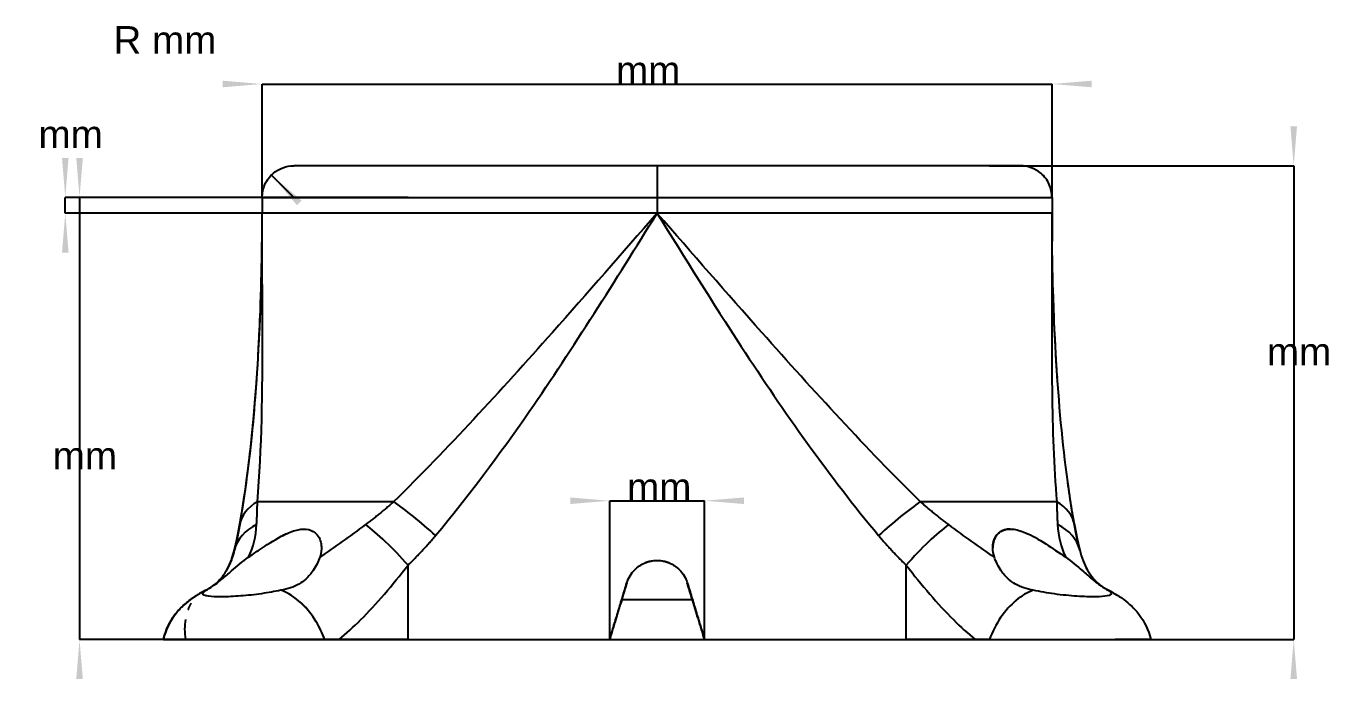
# Model space of a CAD drawing. Extents: x 23 to 195, y 37 to 287.
# Drawn here: x 23.2 to 188.7, y 36.8 to 119.4 of the extents above; entities that cross this region are included whole.
import ezdxf
from ezdxf.enums import TextEntityAlignment as Align

# ---------------------------------------------------------------- set-up
doc = ezdxf.new("R2010")
doc.units = 0
doc.layers.get('0').update_dxf_attribs({"linetype": 'CONTINUOUS'})
for name, color, linetype in [('Dimension', 7, 'CONTINUOUS'), ('Dimension001', 7, 'CONTINUOUS'), ('Dimension002', 7, 'CONTINUOUS'), ('Dimension010', 7, 'CONTINUOUS'), ('Dimension011', 7, 'CONTINUOUS'), ('Dimension012', 7, 'CONTINUOUS'), ('ProjItem', 7, 'CONTINUOUS')]:
    doc.layers.add(name, color=color, linetype=linetype)
doc.styles.get("Standard").update_dxf_attribs({"font": 'arial.ttf'})
doc.dimstyles.get("Standard").update_dxf_attribs({"dimscale": 0, "dimtxt": 2.5, "dimasz": 2.5, "dimexe": 1.25, "dimexo": 0.625, "dimtad": 1, "dimtxsty": 'STANDARD', "dimcen": 2.5, "dimazin": 3, "dimtfac": 1, "dimtmove": 0, "dimatfit": 3})

# ---------------------------------------------------------------- blocks, each defined once
blk = doc.blocks.new('*Dimension')
at = {"color": 0}
for points in [[(184.136, 106.754), (183.302, 106.754), (183.719, 101.754)], [(184.136, 36.7537), (183.302, 36.7537), (183.719, 41.7537)]]:
    blk.add_solid(points, dxfattribs=at)
at = {"layer": 'Dimension'}
for p, q in [((145.209, 101.754), (183.719, 101.754)), ((183.719, 101.754), (183.719, 41.7537)), ((145.209, 41.7537), (183.719, 41.7537))]:
    blk.add_line(p, q, dxfattribs=at)
blk.add_text(' mm', height=3.5, dxfattribs=at).set_placement((183.719, 76.4567), align=Align.CENTER)
blk = doc.blocks.new('*Dimension001')
at = {"color": 0}
blk.add_solid([(57.5296, 96.7519), (58.1188, 97.3412), (54.2887, 100.582)], dxfattribs=at)
at = {"layer": 'Dimension001'}
blk.add_line((57.1171, 97.7537), (54.2887, 100.582), dxfattribs=at)
blk.add_text('R mm', height=3.5, dxfattribs=at).set_placement((40.8012, 115.948), align=Align.CENTER)
blk = doc.blocks.new('*Dimension002')
at = {"color": 0}
for points in [[(48.1171, 112.53), (48.1171, 111.697), (53.1171, 112.114)], [(158.117, 112.53), (158.117, 111.697), (153.117, 112.114)]]:
    blk.add_solid(points, dxfattribs=at)
at = {"layer": 'Dimension002'}
for p, q in [((53.1171, 97.7537), (53.1171, 112.114)), ((53.1171, 112.114), (153.117, 112.114)), ((153.117, 97.7537), (153.117, 112.114))]:
    blk.add_line(p, q, dxfattribs=at)
blk.add_text(' mm', height=3.5, dxfattribs=at).set_placement((101.312, 112.114), align=Align.CENTER)
blk = doc.blocks.new('*Dimension010')
at = {"color": 0}
for points in [[(27.7722, 102.754), (28.6055, 102.754), (28.1889, 97.7537)], [(27.7722, 90.7537), (28.6055, 90.7537), (28.1889, 95.7537)]]:
    blk.add_solid(points, dxfattribs=at)
at = {"layer": 'Dimension010'}
for p, q in [((53.1171, 97.7537), (28.1889, 97.7537)), ((28.1889, 95.7537), (28.1889, 97.7537)), ((53.1171, 95.7537), (28.1889, 95.7537))]:
    blk.add_line(p, q, dxfattribs=at)
blk.add_text(' mm', height=3.5, dxfattribs=at).set_placement((28.1889, 104), align=Align.CENTER)
blk = doc.blocks.new('*Dimension011')
at = {"color": 0}
for points in [[(29.5781, 102.754), (30.4114, 102.754), (29.9948, 97.7537)], [(29.5781, 36.7537), (30.4114, 36.7537), (29.9948, 41.7537)]]:
    blk.add_solid(points, dxfattribs=at)
at = {"layer": 'Dimension011'}
for p, q in [((71.5802, 97.7537), (29.9948, 97.7537)), ((29.9948, 97.7537), (29.9948, 41.7537)), ((71.5802, 41.7537), (29.9948, 41.7537))]:
    blk.add_line(p, q, dxfattribs=at)
blk.add_text(' mm', height=3.5, dxfattribs=at).set_placement((29.9948, 63.2835), align=Align.CENTER)
blk = doc.blocks.new('*Dimension012')
at = {"color": 0}
for points in [[(92.1171, 59.7368), (92.1171, 58.9035), (97.1171, 59.3202)], [(114.117, 59.7368), (114.117, 58.9035), (109.117, 59.3202)]]:
    blk.add_solid(points, dxfattribs=at)
at = {"layer": 'Dimension012'}
for p, q in [((97.1171, 41.7537), (97.1171, 59.3202)), ((97.1171, 59.3202), (109.117, 59.3202)), ((109.117, 41.7537), (109.117, 59.3202))]:
    blk.add_line(p, q, dxfattribs=at)
blk.add_text(' mm', height=3.5, dxfattribs=at).set_placement((102.709, 59.3202), align=Align.CENTER)

msp = doc.modelspace()

# ---------------------------------------------------------------- linework, layer by layer
at = {"layer": 'ProjItem'}
for p, q in [((53.1171, 97.7537), (53.1171, 95.7537)), ((103.117, 97.7537), (103.117, 95.7537)), ((153.117, 97.7537), (153.117, 95.7537)), ((153.117, 93.6429), (153.117, 95.7537)), ((145.617, 53.3465), (145.617, 53.3382)), ((71.5802, 41.7537), (71.5802, 51.1544)), ((134.654, 41.7537), (134.654, 51.1544))]:
    msp.add_line(p, q, dxfattribs=at)
for centre, major_axis, ratio, start_param, end_param in [((58.1568, 54.9119), (-7.8764, 1.4008), 0.655354, 5.62019, 6.28275), ((73.484, 54.9119), (6.0019, -5.2893), 0.132258, -4.86135, -3.93336), ((132.75, 54.9119), (-6.0019, -5.2893), 0.132258, 3.93336, 4.86135), ((148.077, 54.9119), (7.8764, 1.4008), 0.655354, -6.28275, -5.62019), ((57.3652, 51.1544), (-7.7649, 1.925), 0.725699, 5.56887, 6.28253), ((58.1568, 54.9119), (7.8764, -1.4008), 0.655354, 3.14121, 3.14574), ((58.1568, 54.9119), (-7.8764, 1.4008), 0.655354, 6.28281, 0.00414821), ((58.1568, 54.9119), (7.8764, -1.4008), 0.655354, 3.13525, 3.14116), ((69.8009, 51.1544), (5.4171, -5.8868), 0.16555, -4.86357, -3.82008), ((136.433, 51.1544), (-5.4171, -5.8868), 0.16555, 3.82008, 4.86357), ((148.869, 51.1544), (7.7649, 1.925), 0.725699, -6.28253, -5.56887), ((148.077, 54.9119), (-7.8764, -1.4008), 0.655354, -3.14116, -3.13526), ((148.077, 54.9119), (7.8764, 1.4008), 0.655354, -0.00414887, -6.28276), ((148.077, 54.9119), (-7.8764, -1.4008), 0.655354, -3.14574, -3.14122), ((57.3652, 51.1544), (7.7649, -1.925), 0.725699, 3.14096, 3.15397), ((57.3652, 51.1544), (-7.7649, 1.925), 0.725699, 6.28255, 0.0123799), ((148.869, 51.1544), (7.7649, 1.925), 0.725699, -0.0123035, -6.28255), ((148.869, 51.1544), (-7.7649, -1.925), 0.725699, -3.1539, -3.14096)]:
    msp.add_ellipse(centre, major_axis=major_axis, ratio=ratio, start_param=start_param, end_param=end_param, dxfattribs=at)
for points, degree, knots in [([(53.1171, 97.7537), (53.1167, 98.3087), (53.2339, 98.8635), (53.4587, 99.371), (53.7038, 99.9268), (54.0779, 100.425), (54.5433, 100.816), (55.2556, 101.418), (56.1843, 101.756), (57.1171, 101.754)], 3, [0, 0, 0, 0, 0.265019, 0.265019, 0.265019, 0.555039, 0.555039, 0.555039, 1, 1, 1, 1]), ([(103.117, 101.754), (97.9667, 101.754), (92.8811, 101.754), (87.9242, 101.754), (83.1584, 101.754), (78.6436, 101.754), (74.4365, 101.754), (70.5902, 101.754), (67.1528, 101.754), (64.1678, 101.754), (61.6725, 101.754), (59.6984, 101.754), (58.2704, 101.754), (57.4063, 101.754), (57.1171, 101.754)], 1, [0, 0, 0.1122, 0.224399, 0.336599, 0.448799, 0.560999, 0.673198, 0.785398, 0.897598, 1.0098, 1.122, 1.2342, 1.3464, 1.4586, 1.5708, 1.5708]), ([(103.117, 101.754), (103.117, 101.741), (103.117, 101.729), (103.117, 101.691), (103.117, 101.653), (103.117, 101.591), (103.117, 101.529), (103.117, 101.443), (103.117, 101.358), (103.117, 101.249), (103.117, 101.141), (103.117, 101.011), (103.117, 100.881), (103.117, 100.732), (103.117, 100.582), (103.117, 100.415), (103.117, 100.248), (103.117, 100.065), (103.117, 99.8818), (103.117, 99.6855), (103.117, 99.4892), (103.117, 99.282), (103.117, 99.0748), (103.117, 98.8593), (103.117, 98.6437), (103.117, 98.2031), (103.117, 97.7537)], 2, [4.71239, 4.71239, 4.71239, 4.82459, 4.82459, 4.93679, 4.93679, 5.04899, 5.04899, 5.16119, 5.16119, 5.27339, 5.27339, 5.38559, 5.38559, 5.49779, 5.49779, 5.60999, 5.60999, 5.72219, 5.72219, 5.83439, 5.83439, 5.94659, 5.94659, 6.05879, 6.05879, 6.28319, 6.28319, 6.28319]), ([(153.117, 97.7537), (153.117, 98.3087), (153, 98.8635), (152.776, 99.371), (152.53, 99.9268), (152.156, 100.425), (151.691, 100.816), (150.979, 101.418), (150.05, 101.756), (149.117, 101.754)], 3, [0, 0, 0, 0, 0.265019, 0.265019, 0.265019, 0.555039, 0.555039, 0.555039, 1, 1, 1, 1]), ([(103.117, 97.7537), (108.715, 97.7537), (114.243, 97.7537), (119.631, 97.7537), (124.811, 97.7537), (129.719, 97.7537), (134.292, 97.7537), (138.472, 97.7537), (142.209, 97.7537), (145.453, 97.7537), (148.166, 97.7537), (150.311, 97.7537), (151.863, 97.7537), (152.803, 97.7537), (153.117, 97.7537)], 1, [0, 0, 0.1122, 0.224399, 0.336599, 0.448799, 0.560999, 0.673198, 0.785398, 0.897598, 1.0098, 1.122, 1.2342, 1.3464, 1.4586, 1.5708, 1.5708]), ([(50.2863, 56.3454), (51.3076, 62.0939), (51.9911, 68.3646), (52.4393, 74.881), (52.6588, 78.0784), (52.8213, 81.3344), (52.9325, 84.6154), (52.9879, 86.2567), (53.0307, 87.9027), (53.0608, 89.5535), (53.0759, 90.3787), (53.0879, 91.2044), (53.0969, 92.0306), (53.1006, 92.4437), (53.1044, 92.8568), (53.1081, 93.2699), (53.1094, 93.4763), (53.1107, 93.6828), (53.112, 93.8893), (53.1127, 94.0267), (53.1133, 94.1642), (53.114, 94.3016), (53.1143, 94.3701), (53.1145, 94.4387), (53.1148, 94.5072), (53.115, 94.5678), (53.1152, 94.6284), (53.1154, 94.689), (53.1155, 94.7345), (53.1157, 94.7799), (53.1158, 94.8253), (53.1159, 94.8607), (53.116, 94.8961), (53.1161, 94.9315), (53.1161, 94.96), (53.1162, 94.9884), (53.1163, 95.0169), (53.1163, 95.0403), (53.1164, 95.0638), (53.1164, 95.0872), (53.1164, 95.1069), (53.1165, 95.1266), (53.1165, 95.1463), (53.1166, 95.1631), (53.1166, 95.1799), (53.1166, 95.1967), (53.1168, 95.2885), (53.1168, 95.3467), (53.1169, 95.3944), (53.117, 95.4867), (53.117, 95.5365), (53.117, 95.5823), (53.117, 95.5935), (53.117, 95.6047), (53.117, 95.6159), (53.1171, 95.6265), (53.1171, 95.6434), (53.1171, 95.6515), (53.1171, 95.6593), (53.1171, 95.664), (53.1171, 95.6659), (53.1171, 95.6695), (53.1171, 95.6749), (53.1171, 95.682), (53.1171, 95.6872), (53.1171, 95.6908), (53.1171, 95.6927), (53.1171, 95.7077), (53.1171, 95.7072), (53.1171, 95.7111), (53.1171, 95.7137), (53.1171, 95.7164), (53.1171, 95.7191), (53.1171, 95.719), (53.1171, 95.7244), (53.1171, 95.7265), (53.1171, 95.7267), (53.1171, 95.7268), (53.1171, 95.727), (53.1171, 95.7258), (53.1171, 95.7336), (53.1171, 95.7339)], 3, [1.1731, 1.1731, 1.1731, 1.1731, 99, 99, 99, 147, 147, 147, 171, 171, 171, 183, 183, 183, 189, 189, 189, 192, 192, 192, 194, 194, 194, 195, 195, 195, 196, 196, 196, 197, 197, 197, 198, 198, 198, 199, 199, 199, 200, 200, 200, 201, 201, 201, 202, 202, 202, 208, 208, 208, 220, 220, 220, 223, 223, 223, 226, 226, 226, 232, 232, 232, 238, 238, 238, 244, 244, 244, 293, 293, 293, 342, 342, 342, 354, 354, 354, 366, 366, 366, 390.469, 390.469, 390.469, 390.469]), ([(50.2868, 56.3481), (51.1013, 60.9299), (51.6954, 65.8021), (52.1278, 70.8263), (52.5598, 75.852), (52.8301, 81.0298), (52.9836, 86.2606), (53.0522, 88.6611), (53.0942, 91.068), (53.1096, 93.4812), (53.1144, 94.2098), (53.1169, 94.9385), (53.1171, 95.6674), (53.1171, 95.6878), (53.1171, 95.7103), (53.1171, 95.7166)], 3, [0.000301908, 0.000301908, 0.000301908, 0.000301908, 0.125151, 0.125151, 0.125151, 0.25, 0.25, 0.25, 0.5, 0.5, 0.5, 0.75, 0.75, 0.75, 1, 1, 1, 1]), ([(52.514, 59.193), (53.1025, 65.9167), (53.1589, 73.1821), (53.1519, 80.6433), (53.1465, 85.6175), (53.1162, 90.6787), (53.1171, 95.7196), (53.1171, 95.731), (53.1171, 95.7423), (53.1171, 95.7537)], 3, [-5.0501, -5.0501, -5.0501, -5.0501, -2.02004, -2.02004, -2.02004, 0, 0, 0, 0.00454484, 0.00454484, 0.00454484, 0.00454484]), ([(103.117, 95.7537), (103.107, 95.7423), (103.097, 95.731), (103.087, 95.7196), (98.6919, 90.6787), (94.2829, 85.6176), (89.8649, 80.6433), (83.2327, 73.1819), (76.6094, 65.9167), (69.7649, 59.193)], 3, [-5.05465, -5.05465, -5.05465, -5.05465, -5.0501, -5.0501, -5.0501, -3.03006, -3.03006, -3.03006, 0, 0, 0, 0]), ([(75.0666, 54.9119), (79.2437, 59.9193), (83.1698, 65.1954), (86.9324, 70.6262), (92.5766, 78.7719), (97.8517, 87.2685), (103.093, 95.7156), (103.101, 95.7283), (103.109, 95.741), (103.117, 95.7537)], 3, [0, 0, 0, 0, 2.02004, 2.02004, 2.02004, 5.0501, 5.0501, 5.0501, 5.05465, 5.05465, 5.05465, 5.05465]), ([(103.117, 95.7537), (103.125, 95.741), (103.133, 95.7283), (103.141, 95.7156), (106.636, 90.0844), (110.144, 84.4306), (113.768, 78.874), (119.203, 70.539), (124.902, 62.423), (131.168, 54.9119)], 3, [-0.00454484, -0.00454484, -0.00454484, -0.00454484, 0, 0, 0, 2.02004, 2.02004, 2.02004, 5.0501, 5.0501, 5.0501, 5.0501]), ([(136.469, 59.193), (129.622, 65.9167), (122.996, 73.1821), (116.371, 80.6433), (111.952, 85.6175), (107.541, 90.6787), (103.147, 95.7196), (103.137, 95.731), (103.127, 95.7423), (103.117, 95.7537)], 3, [-5.0501, -5.0501, -5.0501, -5.0501, -2.02004, -2.02004, -2.02004, 0, 0, 0, 0.00454484, 0.00454484, 0.00454484, 0.00454484]), ([(153.117, 95.7537), (153.117, 95.7423), (153.117, 95.731), (153.117, 95.7196), (153.126, 88.1578), (153.028, 80.5523), (153.117, 73.26), (153.174, 68.3986), (153.325, 63.6756), (153.72, 59.193)], 3, [-5.05465, -5.05465, -5.05465, -5.05465, -5.0501, -5.0501, -5.0501, -2.02004, -2.02004, -2.02004, 0, 0, 0, 0]), ([(153.118, 95.2416), (153.117, 95.2752), (153.117, 95.3089), (153.117, 95.3694), (153.117, 95.43), (153.117, 95.4587), (153.117, 95.4875), (153.117, 95.5057), (153.117, 95.5238), (153.117, 95.5515), (153.117, 95.5694), (153.117, 95.5857), (153.117, 95.5976), (153.117, 95.6387), (153.117, 95.6528), (153.117, 95.6689), (153.117, 95.6797), (153.117, 95.6841), (153.117, 95.6949), (153.117, 95.6957), (153.117, 95.6966), (153.117, 95.6958), (153.117, 95.7053), (153.117, 95.7163), (153.117, 95.7187)], 2, [198.669, 198.669, 198.669, 199, 199, 200, 200, 201, 201, 202, 202, 204, 204, 206, 206, 214, 214, 222, 222, 226, 226, 230, 230, 246, 246, 261.565, 261.565, 261.565]), ([(155.947, 56.3489), (155.117, 61.015), (154.52, 65.9932), (154.083, 71.1238), (153.648, 76.2563), (153.374, 81.5414), (153.233, 86.8744), (153.195, 88.3151), (153.167, 89.7591), (153.148, 91.2062), (153.132, 92.4118), (153.122, 93.6204), (153.119, 94.8321), (153.118, 94.9434), (153.118, 95.0612), (153.118, 95.1532), (153.118, 95.1885), (153.118, 95.2209), (153.118, 95.2503), (153.118, 95.2784), (153.118, 95.3081), (153.118, 95.3392), (153.117, 95.4439), (153.117, 95.5975), (153.117, 95.7184)], 3, [0.000172314, 0.000172314, 0.000172314, 0.000172314, 0.0715147, 0.0715147, 0.0715147, 0.142857, 0.142857, 0.142857, 0.285714, 0.285714, 0.285714, 0.428571, 0.428571, 0.428571, 0.571429, 0.571429, 0.571429, 0.714286, 0.714286, 0.714286, 0.857143, 0.857143, 0.857143, 1, 1, 1, 1]), ([(69.7649, 59.193), (68.3141, 59.193), (66.8924, 59.193), (65.5011, 59.193), (64.1413, 59.193), (62.8142, 59.193), (61.5209, 59.193), (60.2625, 59.193), (59.0399, 59.193), (57.8543, 59.193), (56.7066, 59.193), (55.5978, 59.193), (54.5289, 59.193), (53.5007, 59.193), (52.514, 59.193)], 1, [5.29513, 5.29513, 5.32408, 5.35303, 5.38198, 5.41093, 5.43989, 5.46884, 5.49779, 5.52674, 5.55569, 5.58464, 5.61359, 5.64254, 5.67149, 5.70044, 5.70044]), ([(153.72, 59.193), (152.733, 59.193), (151.705, 59.193), (150.636, 59.193), (149.528, 59.193), (148.38, 59.193), (147.194, 59.193), (145.972, 59.193), (144.713, 59.193), (143.42, 59.193), (142.093, 59.193), (140.733, 59.193), (139.342, 59.193), (137.92, 59.193), (136.469, 59.193)], 1, [3.72433, 3.72433, 3.75329, 3.78224, 3.81119, 3.84014, 3.86909, 3.89804, 3.92699, 3.95594, 3.98489, 4.01384, 4.04279, 4.07175, 4.1007, 4.12965, 4.12965]), ([(51.3801, 52.1587), (51.8001, 52.452), (52.2241, 52.7439), (52.652, 53.0342), (53.6437, 53.7055), (54.6235, 54.3366), (55.5384, 54.8185), (56.135, 55.1327), (56.7309, 55.3973), (57.2997, 55.5601), (57.8035, 55.706), (58.2643, 55.7603), (58.682, 55.723), (59.1496, 55.6786), (59.5266, 55.5136), (59.8199, 55.2683), (60.2291, 54.926), (60.4818, 54.423), (60.5756, 53.859), (60.6031, 53.694), (60.6169, 53.5231), (60.6171, 53.3463)], 3, [-3.2526, -3.2526, -3.2526, -3.2526, -3.08659, -3.08659, -3.08659, -2.70117, -2.70117, -2.70117, -2.44983, -2.44983, -2.44983, -2.2278, -2.2278, -2.2278, -1.97847, -1.97847, -1.97847, -1.63066, -1.63066, -1.63066, -1.52908, -1.52908, -1.52908, -1.52908]), ([(145.617, 53.3464), (145.617, 53.8996), (145.755, 54.4121), (146.019, 54.8185), (146.222, 55.1327), (146.51, 55.3973), (146.892, 55.5601), (147.229, 55.706), (147.628, 55.7603), (148.089, 55.723), (148.606, 55.6786), (149.168, 55.5136), (149.752, 55.2683), (150.567, 54.926), (151.441, 54.423), (152.329, 53.859), (153.147, 53.3397), (154.002, 52.7526), (154.854, 52.1587)], 3, [-3.0262, -3.0262, -3.0262, -3.0262, -2.70117, -2.70117, -2.70117, -2.44983, -2.44983, -2.44983, -2.2278, -2.2278, -2.2278, -1.97847, -1.97847, -1.97847, -1.63066, -1.63066, -1.63066, -1.31036, -1.31036, -1.31036, -1.31036]), ([(147.09, 55.6324), (146.829, 55.55), (146.604, 55.4287), (146.414, 55.2683), (146.005, 54.926), (145.752, 54.423), (145.659, 53.859), (145.631, 53.694), (145.617, 53.5231), (145.617, 53.3465)], 3, [-2.13963, -2.13963, -2.13963, -2.13963, -1.97847, -1.97847, -1.97847, -1.63066, -1.63066, -1.63066, -1.52909, -1.52909, -1.52909, -1.52909]), ([(45.8408, 47.9125), (46.3248, 48.1462), (46.7196, 48.3978), (47.0595, 48.6632), (47.3755, 48.9107), (47.6389, 49.1658), (47.8765, 49.4419), (48.1564, 49.7662), (48.4161, 50.146), (48.6558, 50.5811), (48.8907, 51.0087), (49.1057, 51.4962), (49.2886, 52.0226), (49.4057, 52.3596), (49.5102, 52.713), (49.6019, 53.0829)], 3, [0, 0, 0, 0, 0.2, 0.2, 0.2, 0.4, 0.4, 0.4, 0.6, 0.6, 0.6, 0.8, 0.8, 0.8, 1, 1, 1, 1]), ([(49.5835, 53.0094), (49.4958, 52.6644), (49.3969, 52.3338), (49.2868, 52.0177), (49.1038, 51.4915), (48.8887, 51.0044), (48.6536, 50.5771), (48.6414, 50.5552), (48.6292, 50.5332), (48.617, 50.5112)], 3, [0.0132176, 0.0132176, 0.0132176, 0.0132176, 0.2, 0.2, 0.2, 0.4, 0.4, 0.4, 0.410146, 0.410146, 0.410146, 0.410146]), ([(156.632, 53.0829), (156.87, 52.1186), (157.204, 51.2473), (157.594, 50.5471), (157.811, 50.1568), (158.04, 49.8235), (158.299, 49.5136), (158.545, 49.2209), (158.816, 48.9532), (159.136, 48.6969), (159.487, 48.4164), (159.892, 48.1546), (160.394, 47.9122)], 3, [0, 0, 0, 0, 0.253239, 0.253239, 0.253239, 0.506477, 0.506477, 0.506477, 0.746761, 0.746761, 0.746761, 1, 1, 1, 1]), ([(46.0051, 47.9888), (46.1428, 48.0609), (46.3127, 48.1574), (46.5148, 48.2783), (46.7202, 48.4026), (46.9494, 48.5567), (47.2022, 48.7405), (47.4608, 48.93), (47.7343, 49.1448), (48.023, 49.3849), (48.4119, 49.7077), (48.8243, 50.0703), (49.2489, 50.4403), (49.9035, 51.0109), (50.6193, 51.6285), (51.3801, 52.1587)], 3, [-0.867579, -0.867579, -0.867579, -0.867579, -0.736557, -0.736557, -0.736557, -0.603372, -0.603372, -0.603372, -0.467299, -0.467299, -0.467299, -0.283467, -0.283467, -0.283467, 0, 0, 0, 0]), ([(60.4132, 52.1587), (60.2359, 51.6397), (59.9492, 51.0372), (59.5683, 50.4779), (59.313, 50.1029), (59.0069, 49.7344), (58.6453, 49.4063), (58.3803, 49.1639), (58.083, 48.9467), (57.7533, 48.7547), (57.433, 48.57), (57.0845, 48.4148), (56.7078, 48.2891), (56.3239, 48.1631), (55.9207, 48.0629), (55.4983, 47.9888)], 3, [-1.21489, -1.21489, -1.21489, -1.21489, -0.926247, -0.926247, -0.926247, -0.732734, -0.732734, -0.732734, -0.590491, -0.590491, -0.590491, -0.45233, -0.45233, -0.45233, -0.311972, -0.311972, -0.311972, -0.311972]), ([(99.2893, 48.9148), (99.479, 49.5498), (99.8455, 50.14), (100.289, 50.5821), (100.644, 50.9372), (101.094, 51.245), (101.586, 51.4492), (102.079, 51.6533), (102.615, 51.7537), (103.117, 51.7537), (103.619, 51.7537), (104.155, 51.6533), (104.648, 51.4492), (105.141, 51.245), (105.59, 50.9372), (105.946, 50.5821), (106.389, 50.14), (106.755, 49.5498), (106.945, 48.9148)], 3, [1.31913, 1.31913, 1.31913, 1.31913, 1.50683, 1.50683, 1.50683, 1.65752, 1.65752, 1.65752, 1.8082, 1.8082, 1.8082, 1.95888, 1.95888, 1.95888, 2.10957, 2.10957, 2.10957, 2.29727, 2.29727, 2.29727, 2.29727]), ([(150.736, 47.9888), (150.326, 48.0609), (149.933, 48.1574), (149.559, 48.2783), (149.18, 48.4026), (148.829, 48.5567), (148.506, 48.7405), (148.176, 48.93), (147.878, 49.1448), (147.613, 49.3849), (147.253, 49.7077), (146.947, 50.0703), (146.692, 50.4403), (146.297, 51.0109), (146.002, 51.6285), (145.821, 52.1587)], 3, [-0.867579, -0.867579, -0.867579, -0.867579, -0.736557, -0.736557, -0.736557, -0.603372, -0.603372, -0.603372, -0.467299, -0.467299, -0.467299, -0.283467, -0.283467, -0.283467, 0, 0, 0, 0]), ([(154.854, 52.1587), (155.599, 51.6397), (156.3, 51.0372), (156.942, 50.4779), (157.373, 50.1029), (157.791, 49.7344), (158.186, 49.4063), (158.476, 49.1639), (158.752, 48.9467), (159.012, 48.7547), (159.265, 48.57), (159.495, 48.4148), (159.702, 48.2891), (159.911, 48.1631), (160.087, 48.0629), (160.229, 47.9888)], 3, [-1.21489, -1.21489, -1.21489, -1.21489, -0.926247, -0.926247, -0.926247, -0.732734, -0.732734, -0.732734, -0.590491, -0.590491, -0.590491, -0.45233, -0.45233, -0.45233, -0.311972, -0.311972, -0.311972, -0.311972]), ([(62.8655, 41.7551), (63.7498, 42.4807), (64.6747, 43.3239), (65.6095, 44.2577), (67.5875, 46.2336), (69.6094, 48.6154), (71.5802, 51.1544)], 3, [-1.67964, -1.67964, -1.67964, -1.67964, -1.14061, -1.14061, -1.14061, 0, 0, 0, 0]), ([(134.654, 51.1544), (136.625, 48.6152), (138.647, 46.2332), (140.625, 44.2572), (141.56, 43.3236), (142.485, 42.4806), (143.369, 41.7551)], 3, [-3.95412, -3.95412, -3.95412, -3.95412, -2.81341, -2.81341, -2.81341, -2.27449, -2.27449, -2.27449, -2.27449]), ([(160.394, 47.9122), (159.913, 48.1444), (159.522, 48.3946), (159.18, 48.6618), (158.745, 49.0041), (158.4, 49.3652), (158.089, 49.7798)], 3, [0, 0, 0, 0, 0.199821, 0.199821, 0.199821, 0.455129, 0.455129, 0.455129, 0.455129]), ([(55.4983, 47.9888), (54.7143, 47.8175), (53.888, 47.6687), (53.0517, 47.5477), (52.1518, 47.4175), (51.2576, 47.3218), (50.4121, 47.2564), (49.5257, 47.1879), (48.7109, 47.1531), (48.0128, 47.1474), (47.2953, 47.1414), (46.7155, 47.1661), (46.3061, 47.2251), (45.8487, 47.2895), (45.619, 47.4002), (45.6171, 47.5572)], 3, [-1.69877, -1.69877, -1.69877, -1.69877, -1.44518, -1.44518, -1.44518, -1.17231, -1.17231, -1.17231, -0.886258, -0.886258, -0.886258, -0.592209, -0.592209, -0.592209, -0.265078, -0.265078, -0.265078, -0.265078]), ([(47.28, 48.8443), (47.1947, 48.7707), (47.1038, 48.6982), (47.0045, 48.619), (46.8986, 48.5416)], 2, [0.75896, 0.75896, 0.75896, 0.8, 0.8, 0.837856, 0.837856, 0.837856]), ([(61.0247, 41.7537), (60.7498, 42.5332), (60.3901, 43.2913), (59.9596, 43.9997), (59.4211, 44.8859), (58.7803, 45.6801), (58.0754, 46.3388), (57.2614, 47.1002), (56.3738, 47.6659), (55.4983, 47.9888)], 3, [0, 0, 0, 0, 0.250003, 0.250003, 0.250003, 0.562686, 0.562686, 0.562686, 0.924318, 0.924318, 0.924318, 0.924318]), ([(150.736, 47.9888), (150.012, 47.7215), (149.28, 47.2895), (148.587, 46.7158), (147.862, 46.1157), (147.189, 45.3704), (146.61, 44.5205), (146.029, 43.6691), (145.554, 42.7293), (145.209, 41.7537)], 3, [0.204849, 0.204849, 0.204849, 0.204849, 0.503777, 0.503777, 0.503777, 0.816354, 0.816354, 0.816354, 1.12946, 1.12946, 1.12946, 1.12946]), ([(160.617, 47.5572), (160.616, 47.4229), (160.448, 47.3226), (160.112, 47.2564), (159.77, 47.1879), (159.261, 47.1531), (158.612, 47.1474), (157.946, 47.1414), (157.145, 47.1661), (156.257, 47.2251), (155.365, 47.2845), (154.404, 47.3783), (153.429, 47.5128), (152.51, 47.6397), (151.598, 47.8005), (150.736, 47.9888)], 3, [-1.45179, -1.45179, -1.45179, -1.45179, -1.17231, -1.17231, -1.17231, -0.886258, -0.886258, -0.886258, -0.592209, -0.592209, -0.592209, -0.296657, -0.296657, -0.296657, -0.0179056, -0.0179056, -0.0179056, -0.0179056]), ([(45.5021, 47.7295), (45.0924, 47.4979), (44.6902, 47.2541), (44.2838, 46.9724), (43.9474, 46.7411), (43.6147, 46.4808), (43.2859, 46.1917), (42.8695, 45.8226), (42.4718, 45.4042), (42.1191, 44.943), (41.4082, 44.0158), (40.882, 42.9158), (40.6166, 41.7538)], 3, [0.0258107, 0.0258107, 0.0258107, 0.0258107, 0.217948, 0.217948, 0.217948, 0.435897, 0.435897, 0.435897, 0.653845, 0.653845, 0.653845, 1, 1, 1, 1]), ([(40.6177, 41.7535), (40.8775, 42.891), (41.3868, 43.9692), (42.0753, 44.8841), (42.4408, 45.371), (42.8567, 45.8113), (43.2931, 46.1973), (43.6807, 46.5406), (44.0807, 46.8389), (44.4754, 47.1023), (44.8712, 47.3662), (45.2636, 47.5982), (45.6677, 47.822)], 3, [0, 0, 0, 0, 0.56722, 0.56722, 0.56722, 0.78361, 0.78361, 0.78361, 0.891805, 0.891805, 0.891805, 1, 1, 1, 1]), ([(160.566, 47.8221), (161.034, 47.5628), (161.489, 47.292), (161.95, 46.9724), (162.287, 46.7411), (162.62, 46.4808), (162.948, 46.1916), (163.365, 45.8225), (163.763, 45.4042), (164.116, 44.9429), (164.826, 44.0158), (165.353, 42.9159), (165.618, 41.7539)], 3, [0, 0, 0, 0, 0.216573, 0.216573, 0.216573, 0.433146, 0.433146, 0.433146, 0.649719, 0.649719, 0.649719, 1, 1, 1, 1]), ([(40.6171, 41.7537), (40.7798, 41.7537), (41.262, 41.7537), (42.0511, 41.7537), (43.1268, 41.7537), (44.4612, 41.7537), (46.0198, 41.7537), (47.7621, 41.7537), (49.643, 41.7537), (51.614, 41.7537), (53.6238, 41.7537), (55.6206, 41.7537), (57.5525, 41.7537), (59.3695, 41.7537), (61.0247, 41.7537)], 1, [0.785835, 0.785835, 0.946926, 1.10802, 1.26911, 1.4302, 1.59129, 1.75238, 1.91347, 2.07456, 2.23565, 2.39674, 2.55784, 2.71893, 2.88002, 3.04111, 3.04111]), ([(49.5655, 41.7537), (49.0572, 41.7537), (48.5562, 41.7537), (48.0636, 41.7537), (47.5802, 41.7537), (47.1068, 41.7537), (46.6445, 41.7537), (46.1939, 41.7537), (45.7559, 41.7537), (45.3314, 41.7537), (44.9211, 41.7537), (44.5257, 41.7537), (44.1459, 41.7537), (43.7825, 41.7537), (43.4362, 41.7537)], 1, [1.07349, 1.07349, 1.11619, 1.15889, 1.20159, 1.24429, 1.28699, 1.32969, 1.37239, 1.41508, 1.45778, 1.50048, 1.54318, 1.58588, 1.62858, 1.67128, 1.67128]), ([(45.1242, 41.7537), (45.5793, 41.7537), (46.015, 41.7537), (46.4309, 41.7537), (46.8264, 41.7537), (47.201, 41.7537), (47.5543, 41.7537), (47.8858, 41.7537), (48.1952, 41.7537), (48.4819, 41.7537), (48.7457, 41.7537), (48.9863, 41.7537), (49.2033, 41.7537), (49.3964, 41.7537), (49.5655, 41.7537)], 1, [2.64752, 2.64752, 2.68281, 2.7181, 2.75339, 2.78868, 2.82397, 2.85927, 2.89456, 2.92985, 2.96514, 3.00043, 3.03572, 3.07101, 3.1063, 3.14159, 3.14159]), ([(50.8671, 41.7537), (50.9235, 41.7537), (51.0899, 41.7537), (51.358, 41.7537), (51.7142, 41.7537), (52.1408, 41.7537), (52.6164, 41.7537), (53.1171, 41.7537), (53.6178, 41.7537), (54.0933, 41.7537), (54.5199, 41.7537), (54.8762, 41.7537), (55.1443, 41.7537), (55.3107, 41.7537), (55.3671, 41.7537)], 1, [6.28319, 6.28319, 6.50758, 6.73198, 6.95638, 7.18078, 7.40518, 7.62958, 7.85398, 8.07838, 8.30278, 8.52718, 8.75158, 8.97598, 9.20038, 9.42478, 9.42478]), ([(71.5802, 41.7537), (69.5585, 41.7537), (67.6561, 41.7537), (65.88, 41.7537), (64.2364, 41.7537), (62.7311, 41.7537), (61.3695, 41.7537), (60.1564, 41.7537), (59.0963, 41.7537), (58.1927, 41.7537), (57.4491, 41.7537), (56.8679, 41.7537), (56.4513, 41.7537), (56.2007, 41.7537), (56.1171, 41.7537)], 1, [5.44794, 5.44794, 5.5076, 5.56726, 5.62692, 5.68658, 5.74624, 5.8059, 5.86556, 5.92522, 5.98488, 6.04454, 6.1042, 6.16386, 6.22353, 6.28319, 6.28319]), ([(62.8654, 41.7537), (63.1351, 41.7537), (63.4049, 41.7537), (63.6825, 41.7537), (63.9601, 41.7537), (64.2452, 41.7537), (64.5303, 41.7537), (64.8226, 41.7537), (65.1149, 41.7537), (65.414, 41.7537), (65.713, 41.7537), (66.0185, 41.7537), (66.324, 41.7537), (66.6356, 41.7537), (66.9471, 41.7537), (67.2643, 41.7537), (67.5815, 41.7537), (67.9039, 41.7537), (68.2264, 41.7537), (68.5537, 41.7537), (68.881, 41.7537), (69.2128, 41.7537), (69.5445, 41.7537), (69.8803, 41.7537), (70.2161, 41.7537), (70.8932, 41.7537), (71.5802, 41.7537)], 2, [2.64752, 2.64752, 2.64752, 2.68281, 2.68281, 2.7181, 2.7181, 2.75339, 2.75339, 2.78868, 2.78868, 2.82397, 2.82397, 2.85927, 2.85927, 2.89456, 2.89456, 2.92985, 2.92985, 2.96514, 2.96514, 3.00043, 3.00043, 3.03572, 3.03572, 3.07101, 3.07101, 3.14159, 3.14159, 3.14159]), ([(134.654, 41.7537), (134.997, 41.7537), (135.339, 41.7537), (136.02, 41.7537), (136.69, 41.7537), (137.021, 41.7537), (137.353, 41.7537), (137.68, 41.7537), (138.008, 41.7537), (138.33, 41.7537), (138.653, 41.7537), (138.97, 41.7537), (139.287, 41.7537), (139.599, 41.7537), (139.91, 41.7537), (140.216, 41.7537), (140.521, 41.7537), (140.82, 41.7537), (141.119, 41.7537), (141.412, 41.7537), (141.704, 41.7537), (141.989, 41.7537), (142.274, 41.7537), (142.552, 41.7537), (142.829, 41.7537), (143.099, 41.7537), (143.369, 41.7537)], 2, [2.58048, 2.58048, 2.58048, 2.61577, 2.61577, 2.68635, 2.68635, 2.72164, 2.72164, 2.75694, 2.75694, 2.79223, 2.79223, 2.82752, 2.82752, 2.86281, 2.86281, 2.8981, 2.8981, 2.93339, 2.93339, 2.96868, 2.96868, 3.00397, 3.00397, 3.03926, 3.03926, 3.07455, 3.07455, 3.07455]), ([(145.209, 41.7537), (144.636, 41.7537), (144.032, 41.7537), (143.399, 41.7537), (142.738, 41.7537), (142.048, 41.7537), (141.331, 41.7537), (140.586, 41.7537), (139.814, 41.7537), (139.016, 41.7537), (138.192, 41.7537), (137.344, 41.7537), (136.471, 41.7537), (135.574, 41.7537), (134.654, 41.7537)], 1, [9.88583, 9.88583, 9.91256, 9.93929, 9.96602, 9.99274, 10.0195, 10.0462, 10.0729, 10.0997, 10.1264, 10.1531, 10.1798, 10.2066, 10.2333, 10.26, 10.26]), ([(145.209, 41.7537), (146.864, 41.7537), (148.681, 41.7537), (150.613, 41.7537), (152.61, 41.7537), (154.619, 41.7537), (156.59, 41.7537), (158.471, 41.7537), (160.213, 41.7537), (161.772, 41.7537), (163.106, 41.7537), (164.182, 41.7537), (164.971, 41.7537), (165.454, 41.7537), (165.617, 41.7537)], 1, [0.100484, 0.100484, 0.261558, 0.422633, 0.583708, 0.744782, 0.905857, 1.06693, 1.22801, 1.38908, 1.55016, 1.71123, 1.8723, 2.03338, 2.19445, 2.35553, 2.35553]), ([(156.669, 41.7537), (156.838, 41.7537), (157.031, 41.7537), (157.248, 41.7537), (157.488, 41.7537), (157.752, 41.7537), (158.039, 41.7537), (158.348, 41.7537), (158.68, 41.7537), (159.033, 41.7537), (159.408, 41.7537), (159.803, 41.7537), (160.219, 41.7537), (160.655, 41.7537), (161.11, 41.7537)], 1, [2.58048, 2.58048, 2.61577, 2.65106, 2.68635, 2.72164, 2.75694, 2.79223, 2.82752, 2.86281, 2.8981, 2.93339, 2.96868, 3.00397, 3.03926, 3.07455, 3.07455]), ([(162.798, 41.7537), (163.173, 41.7537), (163.525, 41.7537), (163.851, 41.7537), (164.152, 41.7537), (164.426, 41.7537), (164.673, 41.7537), (164.893, 41.7537), (165.084, 41.7537), (165.246, 41.7537), (165.38, 41.7537), (165.484, 41.7537), (165.558, 41.7537), (165.602, 41.7537), (165.617, 41.7537)], 1, [0.100484, 0.100484, 0.149452, 0.19842, 0.247388, 0.296356, 0.345325, 0.394293, 0.443261, 0.492229, 0.541197, 0.590165, 0.639133, 0.688102, 0.73707, 0.786038, 0.786038])]:
    msp.add_open_spline(points, degree=degree, knots=knots, dxfattribs=at)
for points, degree in [([(149.117, 101.754), (148.828, 101.754), (147.964, 101.754), (146.536, 101.754), (144.562, 101.754), (142.066, 101.754), (139.081, 101.754), (135.644, 101.754), (131.798, 101.754), (127.591, 101.754), (123.076, 101.754), (118.31, 101.754), (113.353, 101.754), (108.267, 101.754), (103.117, 101.754)], 1), ([(53.1171, 97.7537), (53.4315, 97.7537), (54.3707, 97.7537), (55.9229, 97.7537), (58.0686, 97.7537), (60.7809, 97.7537), (64.0255, 97.7537), (67.7617, 97.7537), (71.9426, 97.7537), (76.5155, 97.7537), (81.4229, 97.7537), (86.6031, 97.7537), (91.991, 97.7537), (97.5189, 97.7537), (103.117, 97.7537)], 1), ([(53.1169, 95.4414), (53.1171, 95.7131)], 1), ([(53.1171, 95.7537), (53.1171, 95.7127)], 1), ([(103.117, 95.7537), (97.5189, 95.7537), (91.991, 95.7537), (86.6031, 95.7537), (81.4229, 95.7537), (76.5155, 95.7537), (71.9426, 95.7537), (67.7617, 95.7537), (64.0255, 95.7537), (60.7809, 95.7537), (58.0686, 95.7537), (55.9229, 95.7537), (54.3707, 95.7537), (53.4315, 95.7537), (53.1171, 95.7537)], 1), ([(153.117, 95.7537), (152.803, 95.7537), (151.863, 95.7537), (150.311, 95.7537), (148.166, 95.7537), (145.453, 95.7537), (142.209, 95.7537), (138.472, 95.7537), (134.292, 95.7537), (129.719, 95.7537), (124.811, 95.7537), (119.631, 95.7537), (114.243, 95.7537), (108.715, 95.7537), (103.117, 95.7537)], 1), ([(153.217, 87.5217), (153.216, 87.5674)], 1), ([(153.793, 74.9106), (153.511, 79.0291), (153.323, 83.2439), (153.218, 87.4876)], 3), ([(155.948, 56.3454), (155.485, 58.957), (155.11, 61.701)], 2), ([(52.4135, 56.3003), (52.4918, 57.6689), (52.514, 59.193)], 2), ([(69.7649, 59.193), (68.0427, 57.6689), (66.1952, 56.3003)], 2), ([(140.039, 56.3003), (138.191, 57.6689), (136.469, 59.193)], 2), ([(153.72, 59.193), (153.742, 57.6689), (153.821, 56.3003)], 2), ([(49.6012, 53.0834), (49.9714, 54.5761), (50.2809, 56.3152)], 2), ([(50.2809, 56.3152), (49.9714, 54.5761), (49.6012, 53.0834)], 2), ([(51.381, 52.1593), (52.0096, 53.4155), (52.3273, 54.8233), (52.4135, 56.3003)], 3), ([(66.1952, 56.3003), (64.2057, 54.8233), (62.2627, 53.4155), (60.4125, 52.1593)], 3), ([(145.822, 52.1593), (143.971, 53.4155), (142.028, 54.8233), (140.039, 56.3003)], 3), ([(153.821, 56.3003), (153.907, 54.8246), (154.22, 53.4183), (154.851, 52.1629)], 3), ([(155.953, 56.3152), (156.263, 54.5761), (156.633, 53.0834)], 2), ([(156.633, 53.0834), (156.263, 54.5761), (155.953, 56.3152)], 2), ([(56.1568, 55.1249), (55.529, 54.8327), (54.8696, 54.4475)], 2), ([(71.5802, 51.1544), (73.412, 52.9322), (75.0666, 54.9119)], 2), ([(131.168, 54.9119), (132.822, 52.9322), (134.654, 51.1544)], 2), ([(147.814, 55.735), (147.555, 55.7354), (147.313, 55.7004), (147.1, 55.6355)], 3), ([(60.6171, 53.3463), (60.619, 52.7724), (60.4136, 52.1601)], 2), ([(145.821, 52.1601), (145.685, 52.5576), (145.617, 52.9609), (145.617, 53.3464)], 3), ([(102.624, 51.7223), (102.285, 51.6796), (101.943, 51.5933), (101.619, 51.4624)], 3), ([(104.615, 51.4624), (104.291, 51.5933), (103.949, 51.6796), (103.61, 51.7223)], 3), ([(100.293, 50.5868), (100.274, 50.5669)], 1), ([(105.961, 50.5669), (105.941, 50.5868)], 1), ([(157.541, 50.6444), (157.476, 50.7685)], 1), ([(45.6171, 47.5572), (45.6192, 47.7372), (46.0051, 47.9888)], 2), ([(46.0051, 47.9888), (45.9216, 47.9534), (45.8401, 47.9141)], 2), ([(47.8765, 49.4419), (47.874, 49.439)], 1), ([(97.1171, 41.7537), (99.2893, 48.9148)], 1), ([(99.2893, 48.9148), (98.6338, 46.7537)], 1), ([(106.945, 48.9148), (109.117, 41.7537)], 1), ([(107.6, 46.7537), (106.945, 48.9148)], 1), ([(160.229, 47.9888), (160.615, 47.7373), (160.617, 47.5572)], 2), ([(160.395, 47.9138), (160.313, 47.9532), (160.229, 47.9888)], 2), ([(43.7481, 45.4911), (43.9182, 45.9486), (44.1562, 46.345)], 2), ([(45.4621, 47.7045), (45.5624, 47.768), (45.6665, 47.8249)], 2), ([(45.6661, 47.8247), (45.5828, 47.7791), (45.5019, 47.7293)], 2), ([(45.8401, 47.9141), (45.7519, 47.8716), (45.6661, 47.8247)], 2), ([(45.6665, 47.8249), (45.7521, 47.8717), (45.84, 47.9141)], 2), ([(45.84, 47.9141), (45.9257, 47.9541)], 1), ([(45.8939, 47.9383), (45.8409, 47.9125)], 1), ([(57.8473, 46.5452), (58.3892, 46.0702), (58.8803, 45.4952)], 2), ([(98.6338, 46.7537), (97.9176, 44.3928), (97.1171, 41.7537)], 2), ([(107.6, 46.7537), (104.623, 46.7537), (101.611, 46.7537), (98.6338, 46.7537)], 3), ([(109.117, 41.7537), (108.317, 44.3928), (107.6, 46.7537)], 2), ([(148.387, 46.5452), (148.509, 46.6524), (148.633, 46.7537)], 2), ([(160.568, 47.8249), (160.482, 47.8716), (160.395, 47.9138)], 2), ([(160.395, 47.9138), (160.483, 47.8715), (160.568, 47.8247)], 2), ([(160.732, 47.7295), (160.651, 47.7793), (160.568, 47.8249)], 2), ([(160.568, 47.8247), (160.647, 47.7804)], 1), ([(43.4359, 41.7554), (43.312, 42.629), (43.3105, 43.4764), (43.4314, 44.2556)], 3), ([(40.6177, 41.7537), (40.6171, 41.7537)], 1), ([(40.6177, 41.7537), (40.6171, 41.7537)], 1), ([(40.6171, 41.7537), (40.6177, 41.7537)], 1), ([(45.1242, 41.7537), (44.3076, 41.7537), (43.4362, 41.7537)], 2), ([(50.8671, 41.7537), (50.2892, 41.7537), (49.5655, 41.7537)], 2), ([(56.1171, 41.7537), (55.1366, 41.7537), (54.127, 41.7537), (53.1171, 41.7537)], 3), ([(61.0247, 41.7537), (61.6193, 41.7537), (62.2396, 41.7537), (62.8654, 41.7537)], 3), ([(71.5802, 41.7537), (79.966, 41.7537), (88.5244, 41.7537), (97.1171, 41.7537)], 3), ([(97.1171, 41.7537), (101.096, 41.7537), (105.139, 41.7537), (109.117, 41.7537)], 3), ([(109.117, 41.7537), (117.71, 41.7537), (126.268, 41.7537), (134.654, 41.7537)], 3), ([(143.369, 41.7537), (144.311, 41.7537), (145.209, 41.7537)], 2), ([(162.798, 41.7537), (161.928, 41.7537), (161.11, 41.7537)], 2), ([(165.617, 41.7537), (165.602, 41.7537), (165.558, 41.7537), (165.484, 41.7537), (165.38, 41.7537), (165.246, 41.7537), (165.084, 41.7537), (164.893, 41.7537), (164.673, 41.7537), (164.426, 41.7537), (164.152, 41.7537), (163.851, 41.7537), (163.525, 41.7537), (163.173, 41.7537), (162.798, 41.7537)], 1)]:
    msp.add_open_spline(points, degree=degree, dxfattribs=at)

# ---------------------------------------------------------------- dimensions: what is measured, and where the dimension line sits
at = {"layer": 'Dimension'}
dim = msp.add_linear_dim(base=(183.719, 76.4567), p1=(145.209, 101.754), p2=(145.209, 41.7537), angle=90, text=' mm', dimstyle='STANDARD', dxfattribs=at)
dim.commit()
dim.dimension.update_dxf_attribs({"geometry": '*Dimension', "text_midpoint": (178.719, 76.4567)})
at = {"layer": 'Dimension001'}
dim = msp.add_radius_dim(center=(57.1171, 97.7537), mpoint=(54.2887, 100.582), text='R mm', dimstyle='STANDARD', dxfattribs=at)
dim.commit()
dim.dimension.update_dxf_attribs({"geometry": '*Dimension001', "text_midpoint": (40.8012, 115.948)})
at = {"layer": 'Dimension002'}
dim = msp.add_linear_dim(base=(101.312, 112.114), p1=(53.1171, 97.7537), p2=(153.117, 97.7537), text=' mm', dimstyle='STANDARD', dxfattribs=at)
dim.commit()
dim.dimension.update_dxf_attribs({"geometry": '*Dimension002', "text_midpoint": (101.312, 117.114)})
at = {"layer": 'Dimension010'}
dim = msp.add_linear_dim(base=(28.1889, 104), p1=(53.1171, 95.7537), p2=(53.1171, 97.7537), angle=90, text=' mm', dimstyle='STANDARD', dxfattribs=at)
dim.commit()
dim.dimension.update_dxf_attribs({"geometry": '*Dimension010', "text_midpoint": (33.1889, 104)})
at = {"layer": 'Dimension011'}
dim = msp.add_linear_dim(base=(29.9948, 63.2835), p1=(71.5802, 97.7537), p2=(71.5802, 41.7537), angle=90, text=' mm', dimstyle='STANDARD', dxfattribs=at)
dim.commit()
dim.dimension.update_dxf_attribs({"geometry": '*Dimension011', "text_midpoint": (24.9948, 63.2835)})
at = {"layer": 'Dimension012'}
dim = msp.add_linear_dim(base=(102.709, 59.3202), p1=(97.1171, 41.7537), p2=(109.117, 41.7537), text=' mm', dimstyle='STANDARD', dxfattribs=at)
dim.commit()
dim.dimension.update_dxf_attribs({"geometry": '*Dimension012', "text_midpoint": (102.709, 64.3202)})

doc.saveas('drawing.dxf')
